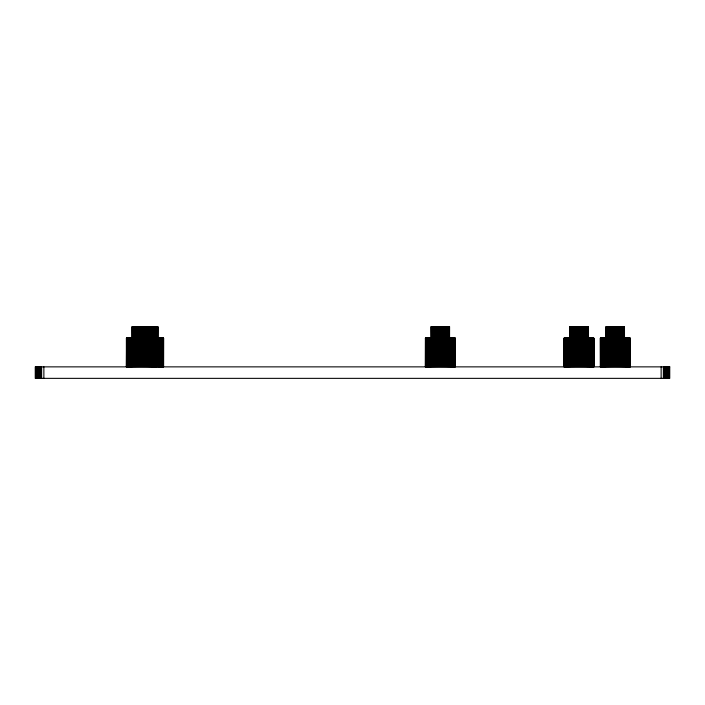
<?xml version="1.0" encoding="UTF-8"?>
<svg xmlns="http://www.w3.org/2000/svg" width="705" height="705" viewBox="0 0 705 705"><rect width="100%" height="100%" fill="white"/><g stroke="black" fill="none" stroke-linecap="round" stroke-linejoin="round"><path stroke-width="1.06" d="M431.16 366.864L431.099 326.644L449.543 326.644L449.552 366.864M163.595 366.864L163.595 338.136L126.371 338.136L126.371 366.864M425.344 338.136L455.307 338.136L455.315 366.864L455.236 338.136M669.459 366.864L669.459 378.356M669.098 366.864L669.098 378.356M668.596 366.864L668.596 378.356M667.97 366.864L667.97 378.356M667.23 366.864L667.23 378.356M666.375 366.864L666.375 378.356M665.441 366.864L665.441 378.356M664.427 366.864L664.427 378.356M663.361 366.864L663.361 378.356M661.131 366.864L661.131 378.356M630.261 366.864L630.27 338.136L600.308 338.136L600.36 366.864M630.129 338.136L630.05 366.864M629.953 338.136L629.944 366.864M629.829 338.136L629.829 366.864M629.697 338.136L629.697 366.864M629.539 338.136L629.539 366.864M629.371 338.136L629.371 366.864M629.186 338.136L629.186 366.864M628.975 338.136L628.975 366.864M628.754 338.136L628.754 366.864M628.516 338.136L628.516 366.864M628.27 338.136L628.27 366.864M627.996 338.136L627.996 366.864M627.714 338.136L627.714 366.864M627.415 338.136L627.415 366.864M627.097 338.136L627.097 366.864M626.771 338.136L626.771 366.864M626.428 338.136L626.428 366.864M626.066 338.136L626.066 366.864M625.696 338.136L625.696 366.864M625.317 338.136L625.317 366.864M624.921 338.136L624.921 366.864M624.515 366.864L624.48 326.644L606.053 326.644L606.053 338.136M624.33 326.644L624.322 338.136M624.172 326.644L624.251 338.136M624.075 326.644L624.092 366.864M623.969 326.644L623.969 338.136M623.731 326.644L623.854 338.136M623.59 326.644L623.669 366.864M623.449 326.644L623.449 338.136M623.29 326.644L623.229 366.864M623.123 326.644L623.123 338.136M622.947 326.644L622.947 338.136M622.762 326.644L622.779 366.864M622.568 326.644L622.568 338.136M622.365 326.644L622.321 366.864M622.154 326.644L622.154 338.136M621.933 326.644L621.854 366.864M621.704 326.644L621.704 338.136M621.466 326.644L621.387 366.864M621.228 326.644L621.228 338.136M620.973 326.644L620.902 366.864M620.717 326.644L620.717 338.136M620.453 326.644L620.409 366.864M620.18 326.644L620.18 338.136M619.907 326.644L619.915 366.864M619.625 326.644L619.625 338.136M619.334 326.644L619.422 366.864M619.043 326.644L619.043 338.136M618.911 338.136L618.911 366.864M618.752 326.644L618.752 338.136M618.444 326.644L618.4 366.864M618.144 326.644L618.144 338.136M617.888 366.864L617.836 326.644M617.518 326.644L617.518 338.136M617.368 338.136L617.368 366.864M617.21 326.644L617.21 338.136M616.893 326.644L616.857 366.864M616.575 326.644L616.575 338.136M616.249 326.644L616.329 366.864M615.932 326.644L615.809 366.864M615.606 326.644L615.606 338.136M615.289 326.644L615.289 366.864M614.963 326.644L614.963 338.136M614.769 338.136L614.769 366.864M614.645 326.644L614.645 338.136M614.328 326.644L614.328 338.136M614.249 338.136L614.249 366.864M614.011 326.644L614.011 338.136M613.694 326.644L613.729 366.864M613.376 326.644L613.376 338.136M613.218 338.136L613.218 366.864M613.068 326.644L613.068 338.136M612.76 326.644L612.76 338.136M612.707 338.136L612.707 366.864M612.451 326.644L612.451 338.136M612.151 326.644L612.196 366.864M611.852 326.644L611.852 338.136M611.684 338.136L611.684 366.864M611.552 326.644L611.552 338.136M611.261 326.644L611.261 338.136M611.182 338.136L611.182 366.864M610.979 326.644L610.979 338.136M610.697 326.644L610.689 366.864M610.424 326.644L610.424 338.136M610.151 326.644L610.195 366.864M609.887 326.644L609.887 338.136M609.631 326.644L609.71 366.864M609.384 326.644L609.384 338.136M609.235 338.136L609.235 366.864M609.138 326.644L609.138 338.136M608.909 326.644L608.909 338.136M608.759 366.864L608.679 326.644M608.459 326.644L608.459 338.136M608.248 326.644L608.3 366.864M608.045 326.644L608.045 338.136M607.851 326.644L607.842 366.864M607.666 326.644L607.666 338.136M607.49 326.644L607.49 338.136M607.322 326.644L607.393 366.864M607.164 326.644L607.164 338.136M607.014 326.644L607.014 338.136M606.882 326.644L606.961 366.864M606.749 326.644L606.749 338.136M606.556 326.644L606.635 338.136M606.432 326.644L606.538 366.864M606.265 326.644L606.37 338.136M606.221 326.644L606.115 366.864M605.71 338.136L605.71 366.864M605.322 338.136L605.322 366.864M604.934 338.136L604.934 366.864M604.564 338.136L604.564 366.864M604.211 338.136L604.211 366.864M603.868 338.136L603.868 366.864M603.542 338.136L603.542 366.864M603.224 338.136L603.224 366.864M602.925 338.136L602.925 366.864M602.634 338.136L602.634 366.864M602.37 338.136L602.37 366.864M602.114 338.136L602.114 366.864M601.867 338.136L601.867 366.864M601.647 338.136L601.647 366.864M601.444 338.136L601.444 366.864M601.25 338.136L601.25 366.864M601.074 338.136L601.074 366.864M600.916 338.136L600.916 366.864M600.783 338.136L600.695 366.864M600.589 338.136L600.554 366.864M600.422 338.136L600.466 366.864M593.91 366.864L593.91 338.136L563.947 338.136L563.991 366.864M593.839 366.864L593.777 338.136L593.698 366.864M593.592 338.136L593.601 366.864M593.346 338.136L593.337 366.864M593.187 338.136L593.187 366.864M593.02 338.136L593.02 366.864M592.826 338.136L592.826 366.864M592.623 338.136L592.623 366.864M592.403 338.136L592.403 366.864M592.165 338.136L592.165 366.864M591.909 338.136L591.909 366.864M591.645 338.136L591.645 366.864M591.354 338.136L591.354 366.864M591.054 338.136L591.054 366.864M590.746 338.136L590.746 366.864M590.411 338.136L590.411 366.864M590.067 338.136L590.067 366.864M589.715 338.136L589.715 366.864M589.345 338.136L589.345 366.864M588.966 338.136L588.966 366.864M588.569 338.136L588.569 366.864M588.164 366.864L588.085 326.644L569.702 326.644L569.763 366.864M588.032 326.644L587.97 338.136M587.82 326.644L587.741 366.864M587.723 326.644L587.732 338.136M587.503 326.644L587.503 338.136M587.371 326.644L587.318 366.864M587.239 326.644L587.239 338.136M587.089 326.644L587.089 338.136M586.939 326.644L586.877 366.864M586.772 326.644L586.772 338.136M586.595 326.644L586.595 338.136M586.428 338.136L586.428 366.864M586.41 326.644L586.41 338.136M586.216 326.644L586.216 338.136M586.014 326.644L586.014 338.136M585.97 338.136L585.97 366.864M585.802 326.644L585.802 338.136M585.582 326.644L585.582 338.136M585.502 338.136L585.502 366.864M585.353 326.644L585.353 338.136M585.115 326.644L585.115 338.136M585.027 338.136L585.027 366.864M584.877 326.644L584.877 338.136M584.621 326.644L584.551 366.864M584.366 326.644L584.366 338.136M584.101 326.644L584.057 366.864M583.828 326.644L583.828 338.136M583.555 326.644L583.564 366.864M583.273 326.644L583.273 338.136M583.061 338.136L583.061 366.864M582.982 326.644L582.982 338.136M582.691 326.644L582.691 338.136M582.559 338.136L582.559 366.864M582.392 326.644L582.392 338.136M582.092 326.644L582.048 366.864M581.792 326.644L581.792 338.136M581.484 326.644L581.537 366.864M581.167 326.644L581.167 338.136M581.017 338.136L581.017 366.864M580.858 326.644L580.858 338.136M580.541 326.644L580.497 366.864M580.215 326.644L580.215 338.136M579.977 338.136L579.977 366.864M579.898 326.644L579.898 338.136M579.58 326.644L579.58 338.136M579.457 338.136L579.457 366.864M579.254 326.644L579.254 338.136M578.937 326.644L578.937 366.864M578.611 326.644L578.611 338.136M578.417 338.136L578.417 366.864M578.294 326.644L578.294 338.136M577.977 326.644L577.977 338.136M577.897 338.136L577.897 366.864M577.659 326.644L577.659 338.136M577.342 326.644L577.377 366.864M577.025 326.644L577.025 338.136M576.866 338.136L576.866 366.864M576.716 326.644L576.716 338.136M576.408 326.644L576.346 366.864M576.1 326.644L576.1 338.136M575.791 326.644L575.844 366.864M575.5 326.644L575.5 338.136M575.333 338.136L575.333 366.864M575.201 326.644L575.201 338.136M574.91 326.644L574.831 366.864M574.628 326.644L574.628 338.136M574.346 326.644L574.337 366.864M574.073 326.644L574.073 338.136M573.799 326.644L573.844 366.864M573.535 326.644L573.535 338.136M573.359 338.136L573.359 366.864M573.28 326.644L573.28 338.136M573.033 326.644L573.033 338.136M572.786 326.644L572.883 366.864M572.548 326.644L572.548 338.136M572.328 326.644L572.407 366.864M572.108 326.644L572.108 338.136M571.896 326.644L571.949 366.864M571.693 326.644L571.693 338.136M571.499 326.644L571.491 366.864M571.314 326.644L571.314 338.136M571.129 326.644L571.041 366.864M570.971 326.644L570.971 338.136M570.812 326.644L570.812 338.136M570.662 326.644L570.609 366.864M570.521 326.644L570.521 338.136M570.274 326.644L570.398 338.136M570.169 326.644L570.178 366.864M570.072 338.136L569.992 326.644L569.869 338.136M569.358 338.136L569.358 366.864M568.961 338.136L568.961 366.864M568.582 338.136L568.582 366.864M568.212 338.136L568.212 366.864M567.86 338.136L567.86 366.864M567.516 338.136L567.516 366.864M567.181 338.136L567.181 366.864M566.873 338.136L566.873 366.864M566.564 338.136L566.564 366.864M566.282 338.136L566.282 366.864M566.009 338.136L566.009 366.864M565.754 338.136L565.754 366.864M565.516 338.136L565.516 366.864M565.295 338.136L565.295 366.864M565.084 338.136L565.084 366.864M564.899 338.136L564.899 366.864M564.723 338.136L564.723 366.864M564.564 338.136L564.564 366.864M564.423 338.136L564.423 366.864M564.344 338.136L564.308 366.864M564.141 338.136L564.115 366.864M455.086 338.136L455.086 366.864M454.866 338.136L454.866 366.864M454.734 338.136L454.734 366.864M454.584 338.136L454.584 366.864M454.408 338.136L454.408 366.864M454.223 338.136L454.223 366.864M454.02 338.136L454.02 366.864M453.8 338.136L453.8 366.864M453.562 338.136L453.562 366.864M453.306 338.136L453.306 366.864M453.042 338.136L453.042 366.864M452.751 338.136L452.751 366.864M452.451 338.136L452.451 366.864M452.134 338.136L452.134 366.864M451.808 338.136L451.808 366.864M451.464 338.136L451.464 366.864M451.112 338.136L451.112 366.864M450.742 338.136L450.742 366.864M450.354 338.136L450.354 366.864M449.957 338.136L449.957 366.864M449.517 326.644L449.482 338.136M449.367 326.644L449.296 338.136M449.111 326.644L449.138 366.864M449.014 326.644L449.014 338.136M448.891 326.644L448.891 338.136M448.768 326.644L448.706 366.864M448.636 326.644L448.636 338.136M448.486 326.644L448.486 338.136M448.327 326.644L448.265 366.864M448.16 326.644L448.16 338.136M447.992 326.644L447.992 338.136M447.807 326.644L447.825 366.864M447.613 326.644L447.613 338.136M447.402 326.644L447.367 366.864M447.19 326.644L447.19 338.136M446.979 326.644L446.899 366.864M446.75 326.644L446.75 338.136M446.512 326.644L446.424 366.864M446.265 326.644L446.265 338.136M446.018 326.644L446.018 338.136M445.939 338.136L445.939 366.864M445.763 326.644L445.763 338.136M445.498 326.644L445.454 366.864M445.225 326.644L445.225 338.136M444.952 326.644L444.961 366.864M444.67 326.644L444.67 338.136M444.458 338.136L444.458 366.864M444.379 326.644L444.379 338.136M444.088 326.644L443.956 366.864M443.789 326.644L443.789 338.136M443.489 326.644L443.445 366.864M443.181 326.644L443.181 338.136M442.934 338.136L442.934 366.864M442.872 326.644L442.872 338.136M442.564 326.644L442.564 338.136M442.414 338.136L442.414 366.864M442.246 326.644L442.246 338.136M441.929 326.644L441.894 366.864M441.612 326.644L441.612 338.136M441.374 338.136L441.374 366.864M441.295 326.644L441.295 338.136M440.969 326.644L440.969 338.136M440.854 338.136L440.854 366.864M440.651 326.644L440.651 338.136M440.325 326.644L440.325 366.864M440.008 326.644L440.008 338.136M439.805 338.136L439.805 366.864M439.691 326.644L439.691 338.136M439.365 326.644L439.286 366.864M439.048 326.644L439.048 338.136M438.739 326.644L438.774 366.864M438.422 326.644L438.422 338.136M438.254 338.136L438.254 366.864M438.105 326.644L438.105 338.136M437.796 326.644L437.743 366.864M437.497 326.644L437.497 338.136M437.232 366.864L437.188 326.644M436.888 326.644L436.888 338.136M436.73 338.136L436.73 366.864M436.598 326.644L436.598 338.136M436.307 326.644L436.228 366.864M436.016 326.644L436.016 338.136M435.734 326.644L435.725 366.864M435.461 326.644L435.461 338.136M435.196 326.644L435.241 366.864M434.932 326.644L434.932 338.136M434.756 338.136L434.756 366.864M434.677 326.644L434.677 338.136M434.421 326.644L434.421 338.136M434.271 366.864L434.183 326.644M433.945 326.644L433.945 338.136M433.716 326.644L433.804 366.864M433.496 326.644L433.496 338.136M433.284 326.644L433.337 366.864M433.082 326.644L433.082 338.136M432.888 326.644L432.888 366.864M432.703 326.644L432.703 338.136M432.526 326.644L432.526 338.136M432.359 326.644L432.438 366.864M432.2 326.644L432.2 338.136M432.059 326.644L432.059 338.136M431.918 326.644L431.998 366.864M431.795 326.644L431.795 338.136M431.671 326.644L431.671 338.136M431.566 326.644L431.575 366.864M431.381 326.644L431.381 338.136M431.196 326.644L431.31 338.136M430.755 338.136L430.755 366.864M430.358 338.136L430.358 366.864M429.98 338.136L429.98 366.864M429.609 338.136L429.609 366.864M429.248 338.136L429.248 366.864M428.904 338.136L428.904 366.864M428.578 338.136L428.578 366.864M428.261 338.136L428.261 366.864M427.961 338.136L427.961 366.864M427.679 338.136L427.679 366.864M427.406 338.136L427.406 366.864M427.151 338.136L427.151 366.864M426.913 338.136L426.913 366.864M426.692 338.136L426.692 366.864M426.481 338.136L426.481 366.864M426.287 338.136L426.287 366.864M426.12 338.136L426.12 366.864M425.961 338.136L425.961 366.864M425.82 338.136L425.82 366.864M425.697 338.136L425.6 366.864M425.459 366.864L425.459 338.136L425.344 366.864M163.551 338.136L163.489 366.864M163.313 338.136L163.304 366.864M163.19 338.136L163.19 366.864M163.058 338.136L163.058 366.864M162.899 338.136L162.899 366.864M162.732 338.136L162.732 366.864M162.547 338.136L162.547 366.864M162.344 338.136L162.344 366.864M162.115 338.136L162.115 366.864M161.877 338.136L161.877 366.864M161.63 338.136L161.63 366.864M161.357 338.136L161.357 366.864M161.075 338.136L161.075 366.864M160.775 338.136L160.775 366.864M160.458 338.136L160.458 366.864M160.132 338.136L160.132 366.864M159.788 338.136L159.788 366.864M159.427 338.136L159.427 366.864M159.057 338.136L159.057 366.864M158.678 338.136L158.678 366.864M158.281 338.136L158.281 366.864M157.876 366.864L157.867 326.644L132.126 326.644L132.126 338.136M157.797 338.136L157.744 326.644L157.612 338.136M157.532 326.644L157.462 366.864M157.33 326.644L157.33 338.136M157.215 326.644L157.215 338.136M157.092 326.644L157.03 366.864M156.951 326.644L156.951 338.136M156.81 326.644L156.81 338.136M156.651 326.644L156.589 366.864M156.484 326.644L156.484 338.136M156.307 326.644L156.334 366.864M156.122 326.644L156.193 366.864M155.928 326.644L156.016 366.864M155.893 338.136L155.893 366.864M155.726 326.644L155.761 366.864M155.514 326.644L155.611 366.864M155.435 338.136L155.435 366.864M155.294 326.644L155.25 366.864M155.065 326.644L155.065 338.136M155.047 338.136L155.047 366.864M154.827 326.644L154.827 366.864M154.589 326.644L154.589 366.864M154.333 326.644L154.333 366.864M154.078 326.644L154.06 366.864M153.813 326.644L153.778 366.864M153.549 326.644L153.478 366.864M153.267 326.644L153.161 366.864M152.985 326.644L152.985 338.136M152.703 326.644L152.835 366.864M152.403 326.644L152.492 366.864M152.113 326.644L152.13 366.864M151.804 326.644L151.76 366.864M151.504 326.644L151.381 366.864M151.196 326.644L151.196 338.136M150.985 338.136L150.985 366.864M150.888 326.644L150.888 338.136M150.5 326.644L150.579 366.864M150.394 326.644L150.456 338.136M150.235 326.644L150.315 338.136M150.139 326.644L150.165 366.864M149.918 326.644L150.033 338.136M149.795 326.644L149.795 338.136M149.654 326.644L149.733 366.864M149.513 326.644L149.513 338.136M149.354 326.644L149.354 338.136M149.187 326.644L149.293 366.864M149.011 326.644L149.011 338.136M148.826 326.644L148.843 366.864M148.632 326.644L148.632 338.136M148.429 326.644L148.385 366.864M148.217 326.644L148.217 338.136M147.997 326.644L147.997 338.136M147.927 338.136L147.927 366.864M147.768 326.644L147.768 338.136M147.539 326.644L147.451 366.864M147.292 326.644L147.292 338.136M147.045 326.644L147.045 338.136M146.966 338.136L146.966 366.864M146.781 326.644L146.781 338.136M146.517 326.644L146.481 366.864M146.252 326.644L146.252 338.136M145.97 326.644L145.988 366.864M145.688 326.644L145.688 338.136M145.406 326.644L145.486 366.864M145.115 326.644L145.115 338.136M144.974 338.136L144.974 366.864M144.816 326.644L144.816 338.136M144.516 326.644L144.516 338.136M144.472 338.136L144.472 366.864M144.208 326.644L144.208 338.136M143.899 326.644L143.952 366.864M143.591 326.644L143.591 338.136M143.441 338.136L143.441 366.864M143.274 326.644L143.274 338.136M142.956 326.644L142.921 366.864M142.639 326.644L142.639 338.136M142.322 326.644L142.401 366.864M141.996 326.644L141.996 338.136M141.872 338.136L141.872 366.864M141.679 326.644L141.679 338.136M141.352 326.644L141.352 366.864M141.035 326.644L141.035 338.136M140.833 338.136L140.833 366.864M140.709 326.644L140.709 338.136M140.392 326.644L140.392 338.136M140.313 338.136L140.313 366.864M140.075 326.644L140.075 338.136M139.801 366.864L139.757 326.644M139.449 326.644L139.449 338.136M139.282 338.136L139.282 366.864M139.132 326.644L139.132 338.136M138.823 326.644L138.77 366.864M138.515 326.644L138.515 338.136M138.215 326.644L138.259 366.864M137.916 326.644L137.916 338.136M137.757 338.136L137.757 366.864M137.625 326.644L137.625 338.136M137.334 326.644L137.334 338.136M137.255 338.136L137.255 366.864M137.043 326.644L137.043 338.136M136.761 326.644L136.752 366.864M136.488 326.644L136.488 338.136M136.259 366.864L136.224 326.644M135.959 326.644L135.959 338.136M135.704 326.644L135.774 366.864M135.448 326.644L135.448 338.136M135.298 338.136L135.298 366.864M135.21 326.644L135.21 338.136M134.972 326.644L134.972 338.136M134.831 338.136L134.831 366.864M134.743 326.644L134.743 338.136M134.523 326.644L134.523 338.136M134.364 338.136L134.364 366.864M134.311 326.644L134.311 338.136M134.109 326.644L134.109 338.136M133.915 326.644L133.906 366.864M133.73 326.644L133.73 338.136M133.553 326.644L133.465 366.864M133.386 326.644L133.386 338.136M133.227 326.644L133.227 338.136M133.078 326.644L133.025 366.864M132.945 326.644L132.945 338.136M132.813 326.644L132.813 338.136M132.593 326.644L132.602 366.864M132.496 326.644L132.496 338.136M132.337 326.644L132.408 338.136M132.188 326.644L132.188 366.864M131.782 338.136L131.782 366.864M131.386 338.136L131.386 366.864M131.007 338.136L131.007 366.864M130.637 338.136L130.637 366.864M130.275 338.136L130.275 366.864M129.931 338.136L129.931 366.864M129.605 338.136L129.605 366.864M129.288 338.136L129.288 366.864M128.989 338.136L128.989 366.864M128.707 338.136L128.707 366.864M128.433 338.136L128.433 366.864M128.178 338.136L128.178 366.864M127.94 338.136L127.94 366.864M127.711 338.136L127.711 366.864M127.508 338.136L127.508 366.864M127.314 338.136L127.314 366.864M127.147 338.136L127.147 366.864M126.988 338.136L126.847 366.864M126.724 338.136L126.724 366.864M126.618 366.864L126.618 338.136L126.415 366.864M43.869 366.864L43.869 378.356M41.639 366.864L41.639 378.356M40.573 366.864L40.573 378.356M39.559 366.864L39.559 378.356M38.625 366.864L38.625 378.356M37.77 366.864L37.77 378.356M37.03 366.864L37.03 378.356M36.404 366.864L36.404 378.356M35.902 366.864L35.902 378.356M35.541 366.864L35.541 378.356M669.75 366.864L35.25 366.864L35.25 378.356L669.75 378.356L669.75 366.864"/></g></svg>
